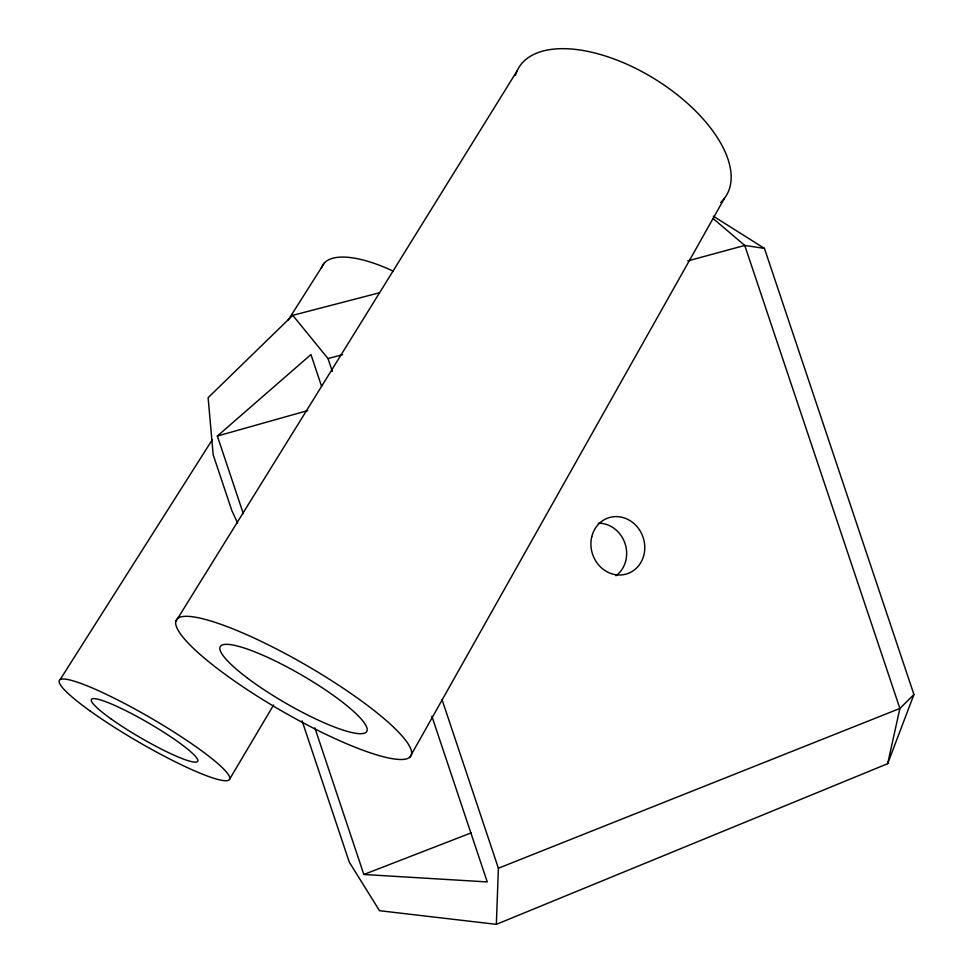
<?xml version="1.0" encoding="UTF-8"?>
<svg xmlns="http://www.w3.org/2000/svg" width="973" height="973" viewBox="0 0 973 973"><rect width="100%" height="100%" fill="white"/><g stroke="black" fill="none" stroke-linecap="round" stroke-linejoin="round"><path stroke-width="1.46" d="M302.08 720.847L349.271 862.114L379.506 910.692L496.352 924.35L498.395 868.232L442.034 699.623M496.352 924.35L887.668 763.696L899.891 708.453L744.759 245.439L713.124 218.548M887.668 763.696L913.939 694.515L764.437 248.383L713.331 216.188M409.901 757.164A135.575 25.918 30.1 0 0 253.758 637.874A135.575 25.918 30.1 0 0 217.478 668.621A135.575 25.918 30.1 0 0 409.901 757.164L724.435 198.285M229.506 779.397L273.632 704.963M175.785 621.54L517.028 71.017M60.217 679.458L212.321 439.687M287.959 320.445L324.556 262.746M913.939 694.515L899.891 708.453L498.395 868.232M379.263 292.824L292.764 315.325L208.113 397.689L213.184 454.768L231.817 510.521L237.594 523.036M243.299 513.659L217.356 436.038L310.959 354.549L321.552 386.257M314.863 727.853L363.841 874.484L471.175 832.888M217.356 436.038L307.687 410.594M292.764 315.325L328.023 358.599L342.618 354.634M687.753 260.922L744.759 245.439L764.437 248.383M363.841 874.484L487.254 881.927L431.866 716.225M328.023 358.599L332.304 371.406M321.382 268.098A91.073 33.848 32.2 0 1 393.031 271.09M515.495 75.249A121.88 61.579 31.8 0 1 655.036 79.166A121.88 61.579 31.8 0 1 720.555 202.518M598.346 523.182A28.874 26.198 71.3 0 1 625.031 543.493A28.874 26.198 71.3 0 1 615.945 575.748M89.905 710.825A98.48 13.452 30.2 0 0 228.546 780.273A98.48 13.452 30.2 0 0 114.753 698.456A98.48 13.452 30.2 0 0 89.905 710.825M111.226 719.011A61.506 8.392 30.2 0 0 197.227 761.786A61.506 8.392 30.2 0 0 125.14 710.339A61.506 8.392 30.2 0 0 111.226 719.011M247.385 678.023A84.627 16.152 30.1 0 0 366.383 731.951A84.627 16.152 30.1 0 0 266.918 657.03A84.627 16.152 30.1 0 0 247.385 678.023M591.754 536.768A29.482 26.636 71.3 0 0 625.043 574.374A29.482 26.636 71.3 0 0 636.731 526.284A29.482 26.636 71.3 0 0 591.754 536.768"/></g></svg>
